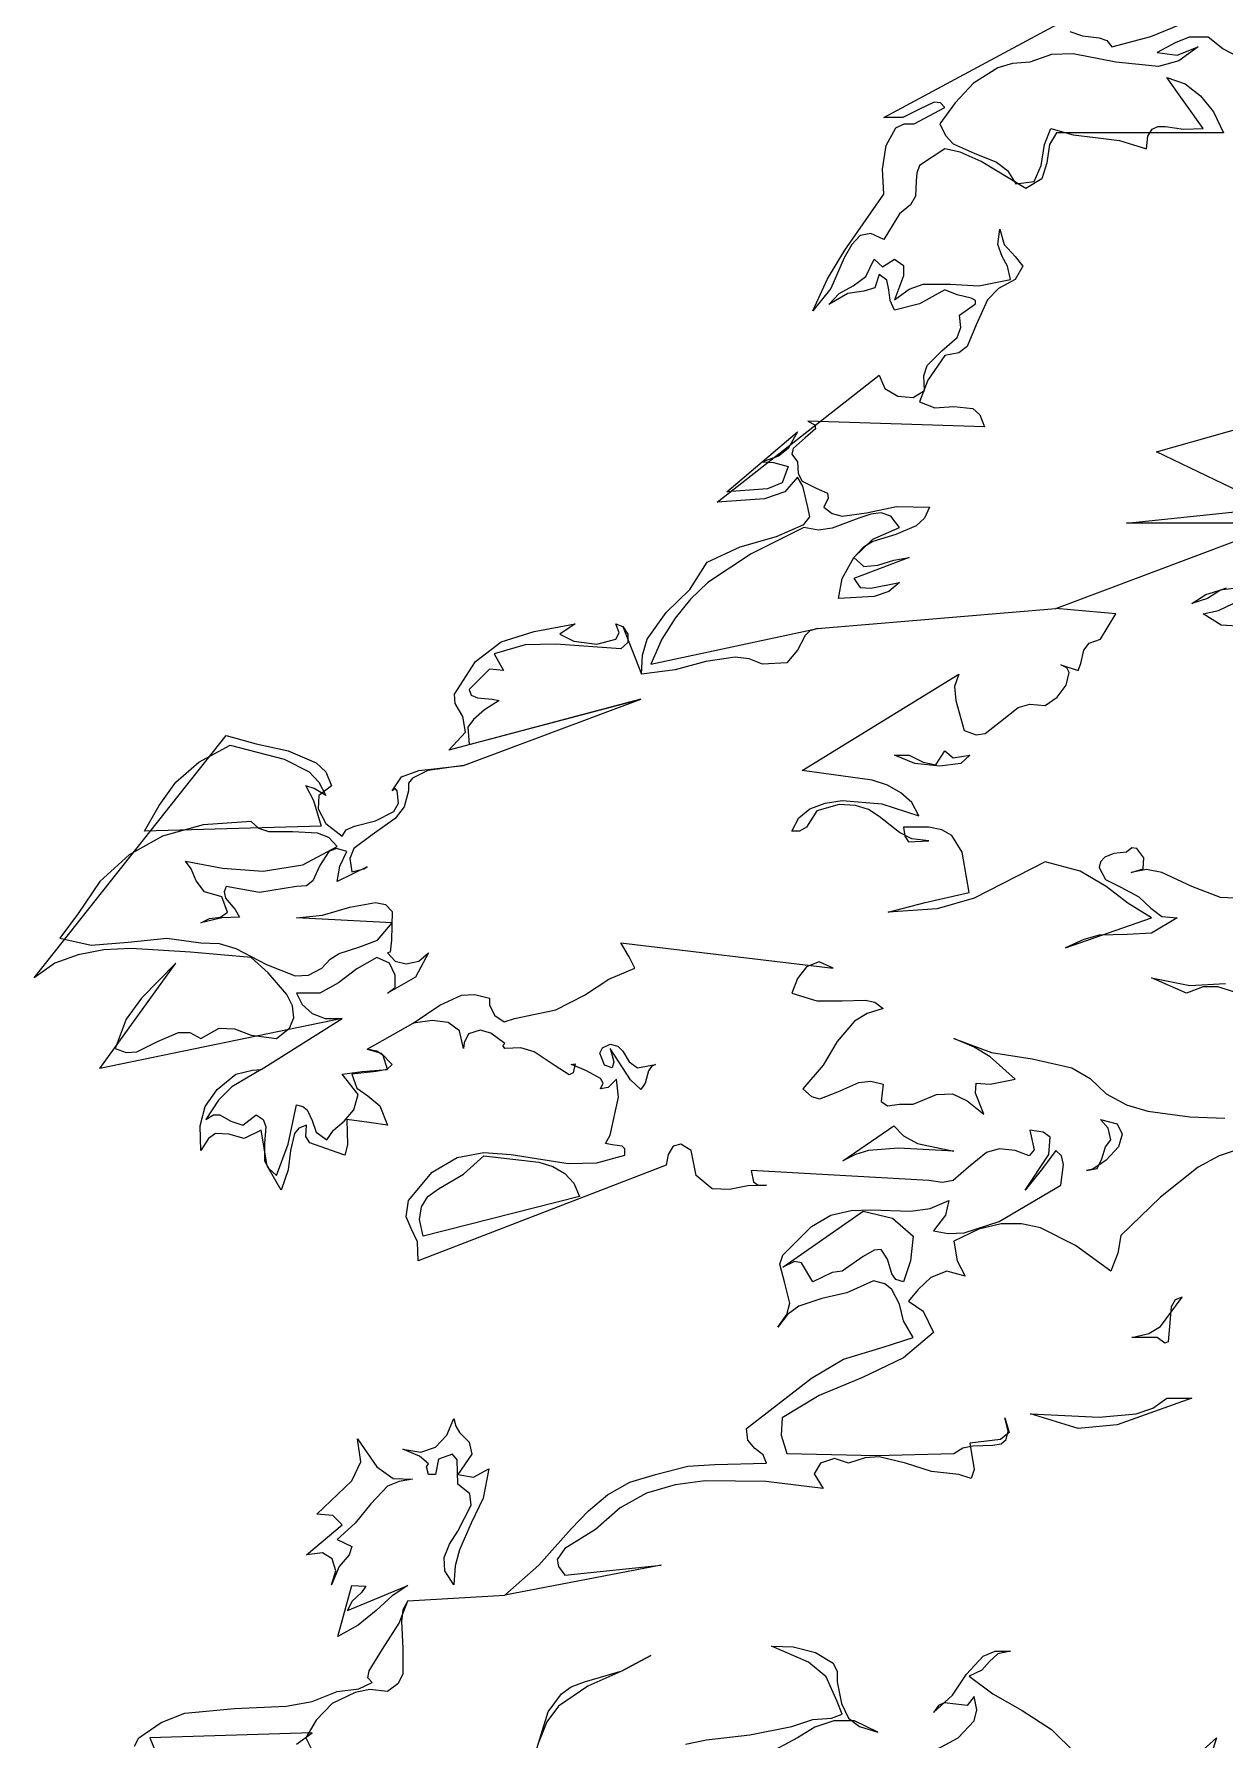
# Model space of a CAD drawing. Header units: millimetres. Extents: x 2403 to 72627, y 1744 to 50777.
# Drawn here: x 2403 to 6985, y 12746 to 19310 of the extents above; entities that cross this region are included whole.
import ezdxf

# ---------------------------------------------------------------- set-up
doc = ezdxf.new("R2010")
doc.units = ezdxf.units.MM
doc.layers.add('dwgmodels.com', color=250, linetype='Continuous')

# ---------------------------------------------------------------- blocks, each defined once
blk = doc.blocks.new('K15-2')
at = {"lineweight": -2}
for p, q in [((-1041.9, 2846.4), (-871.4, 2860.9)), ((-1181.4, 2847.9), (-1167.9, 2813.9)), ((-1295.4, 2748.4), (-1168.4, 2795.9)), ((-1440.4, 2530.9), (-1382.4, 2567.4)), ((-1364.4, 2545.4), (-1331.4, 2563.9)), ((-1335.4, 2150.4), (-1265.9, 2154.4))]:
    blk.add_line(p, q, dxfattribs=at)
at = {"linetype": 'Continuous'}
for points in [[(-739.9, 3255.4), (-751.9, 3261.4), (-762.4, 3269.9), (-775.9, 3269.9), (-785.9, 3265.9), (-798.9, 3258.9), (-784.4, 3256.9), (-769.4, 3262.9), (-783.4, 3252.9), (-797.9, 3248.9), (-828.4, 3251.9), (-858.9, 3257.9), (-874.4, 3257.4), (-889.9, 3251.9), (-902.4, 3250.9), (-912.9, 3247.9), (-930.4, 3236.9), (-943.4, 3222.9), (-954.4, 3207.9), (-950.4, 3199.4), (-944.9, 3193.4), (-929.9, 3186.9), (-913.9, 3180.4), (-905.9, 3174.4), (-899.9, 3164.9), (-886.9, 3166.4), (-881.9, 3177.9), (-879.4, 3192.9), (-874.9, 3204.4), (-858.9, 3199.9), (-842.9, 3197.9), (-825.9, 3195.9), (-806.4, 3189.9), (-805.4, 3198.9), (-802.4, 3203.9), (-798.4, 3205.9), (-792.9, 3205.9), (-779.9, 3203.9), (-765.9, 3204.4), (-791.9, 3240.9), (-778.9, 3236.4), (-767.9, 3227.9), (-758.4, 3216.4), (-751.4, 3201.4), (-870.9, 3201.4), (-875.9, 3192.9), (-877.9, 3179.9), (-881.4, 3168.4), (-892.9, 3161.4), (-924.9, 3180.9), (-939.9, 3187.4), (-950.9, 3189.9), (-968.9, 3177.9), (-970.9, 3172.4), (-971.4, 3166.9), (-971.9, 3155.9), (-975.4, 3149.9), (-983.4, 3143.4), (-994.4, 3124.9), (-1003.9, 3129.4), (-1011.4, 3127.9), (-1017.4, 3121.4), (-1022.9, 3111.9), (-1032.4, 3089.9), (-1045.4, 3073.9), (-1034.9, 3096.9), (-1022.4, 3117.4), (-994.4, 3157.4), (-995.4, 3175.4), (-992.9, 3192.4), (-985.9, 3204.9), (-979.9, 3207.9), (-972.9, 3207.9), (-950.9, 3219.4), (-953.9, 3222.9), (-958.4, 3223.4), (-968.9, 3218.4), (-980.9, 3212.4), (-994.4, 3212.4), (-860.4, 3284.4)], [(-861.4, 3273.9), (-852.4, 3270.9), (-840.4, 3269.4), (-834.9, 3267.4), (-831.4, 3262.9), (-803.4, 3270.4), (-782.4, 3278.9)], [(-911.4, 3132.4), (-908.4, 3121.4), (-900.4, 3112.9), (-894.9, 3105.9), (-900.4, 3096.4), (-912.4, 3089.9), (-920.4, 3081.9), (-928.4, 3063.9), (-934.9, 3048.4), (-940.9, 3043.9), (-950.9, 3041.9), (-962.9, 3024.4), (-968.9, 3008.9), (-957.9, 3004.4), (-944.4, 3005.4), (-930.9, 3003.9), (-925.9, 2999.4), (-922.4, 2990.9), (-1048.9, 2994.9), (-1043.9, 2992.4), (-1043.4, 2989.4), (-1050.9, 2982.9), (-1059.4, 2975.4), (-1060.4, 2971.4), (-1056.4, 2965.9), (-1055.9, 2957.4), (-1052.9, 2951.9), (-1042.9, 2946.9), (-1034.9, 2943.4), (-1034.4, 2939.9), (-1037.4, 2933.4), (-1031.4, 2928.9), (-1024.4, 2926.9), (-1006.9, 2929.4), (-985.4, 2933.9), (-961.9, 2933.4), (-965.4, 2925.4), (-971.4, 2919.9), (-985.9, 2913.9), (-1002.4, 2908.9), (-1009.4, 2904.4), (-1015.9, 2897.4), (-1008.9, 2890.9), (-998.9, 2891.9), (-987.4, 2895.4), (-976.4, 2897.4), (-1015.9, 2882.4), (-1011.4, 2875.9), (-1003.9, 2875.4), (-983.4, 2879.4), (-990.9, 2872.9), (-1001.4, 2869.4), (-1026.9, 2867.9), (-1024.4, 2882.4), (-1015.9, 2897.4), (-1002.4, 2910.4), (-983.4, 2918.9), (-989.4, 2926.9), (-996.4, 2929.4), (-1003.9, 2928.4), (-1012.4, 2925.4), (-1031.4, 2918.4), (-1041.4, 2916.9), (-1051.9, 2918.9), (-1089.4, 2899.9), (-1120.4, 2879.4), (-1132.9, 2867.4), (-1143.9, 2853.9), (-1153.4, 2838.9), (-1161.4, 2820.9), (-1041.9, 2846.4), (-1047.4, 2844.9), (-1050.9, 2841.4), (-1056.4, 2830.9), (-1063.9, 2821.9), (-1081.4, 2820.9), (-1090.9, 2824.9), (-1100.9, 2825.9), (-1121.9, 2822.9), (-1143.9, 2816.9), (-1167.9, 2813.9), (-1167.4, 2827.4), (-1163.9, 2838.9), (-1150.4, 2857.9), (-1133.4, 2874.4), (-1120.9, 2893.9), (-1097.4, 2904.9), (-1071.4, 2912.4), (-1051.9, 2920.9), (-1047.4, 2926.4), (-1048.9, 2933.4), (-1052.4, 2948.4), (-1056.4, 2954.9), (-1065.4, 2944.4), (-1079.9, 2939.4), (-1113.9, 2936.9), (-997.9, 3027.9), (-993.9, 3018.4), (-984.4, 3012.9), (-973.4, 3011.9), (-965.4, 3016.9), (-965.9, 3027.4), (-963.4, 3034.9), (-952.9, 3045.4), (-941.9, 3054.9), (-939.4, 3061.9), (-940.4, 3070.9), (-928.9, 3078.9), (-928.9, 3081.4), (-931.9, 3082.9), (-941.9, 3085.4), (-950.9, 3088.9), (-968.9, 3078.9), (-986.9, 3074.4), (-989.9, 3081.4), (-990.9, 3088.9), (-992.4, 3095.9), (-997.9, 3099.9), (-1000.9, 3090.4), (-1008.9, 3087.9), (-1020.4, 3086.4), (-1033.9, 3078.4), (-1026.4, 3086.4), (-1016.4, 3091.9), (-1007.4, 3098.4), (-1001.4, 3110.9), (-995.4, 3105.4), (-986.9, 3110.9), (-980.4, 3106.4), (-980.4, 3098.9), (-986.9, 3081.9), (-976.4, 3089.4), (-966.4, 3092.9), (-946.9, 3092.9), (-926.4, 3091.9), (-903.9, 3096.4), (-905.9, 3105.9), (-909.9, 3112.9), (-912.9, 3121.4), (-911.4, 3132.4)], [(-1530.9, 2046.4), (-1527.9, 2052.4), (-1511.9, 2063.4), (-1494.9, 2069.9), (-1459.4, 2073.4), (-1422.4, 2074.9), (-1403.9, 2078.4), (-1385.9, 2085.4), (-1370.4, 2087.4), (-1360.9, 2091.9), (-1363.9, 2095.4), (-1362.9, 2100.4), (-1353.4, 2115.9), (-1341.4, 2134.4), (-1335.4, 2150.4), (-1338.9, 2143.9), (-1339.9, 2135.9), (-1338.9, 2116.4), (-1338.9, 2097.9), (-1342.4, 2090.9), (-1349.9, 2085.4), (-1362.4, 2086.9), (-1372.9, 2084.9), (-1389.4, 2076.9), (-1400.9, 2064.9), (-1408.4, 2052.4), (-1402.9, 2041.4)], [(-1414.9, 2047.9), (-1403.9, 2055.9), (-1519.9, 2052.4), (-1513.9, 2037.4)], [(-956.9, 2043.9), (-941.4, 2052.4), (-929.9, 2064.4), (-927.9, 2072.4), (-929.9, 2081.9), (-934.9, 2075.4), (-942.9, 2076.4), (-951.4, 2077.4), (-955.4, 2075.4), (-958.9, 2070.4), (-945.4, 2082.9), (-935.4, 2097.9), (-923.4, 2110.9), (-914.9, 2114.4), (-903.9, 2114.4), (-912.9, 2112.4), (-918.9, 2106.9), (-924.4, 2100.9), (-933.4, 2096.4), (-916.4, 2083.9), (-895.4, 2071.9), (-874.4, 2058.4), (-857.4, 2041.4)], [(-786.9, 2024.9), (-756.4, 2052.4), (-758.9, 2043.9)], [(-737.9, 2584.4), (-755.4, 2589.9), (-765.9, 2589.9), (-777.9, 2585.4), (-802.9, 2596.4), (-775.4, 2590.9), (-749.9, 2592.4)], [(-743.4, 2653.4), (-753.4, 2653.9), (-773.9, 2661.9), (-795.4, 2671.9), (-806.4, 2673.9), (-817.4, 2671.9), (-808.9, 2674.4), (-808.4, 2682.4), (-813.4, 2688.9), (-816.9, 2689.4), (-820.9, 2686.4), (-829.9, 2685.4), (-836.4, 2682.9), (-839.4, 2679.4), (-840.4, 2675.4), (-835.9, 2666.9), (-824.9, 2661.4), (-811.9, 2654.4), (-803.4, 2646.4), (-795.4, 2640.4), (-784.4, 2639.4), (-802.9, 2628.4), (-820.4, 2627.4), (-840.4, 2626.9), (-851.4, 2623.9), (-864.4, 2617.9), (-802.9, 2639.4), (-819.9, 2649.9), (-835.4, 2661.9), (-853.9, 2672.9), (-878.9, 2679.4), (-929.9, 2653.4), (-956.4, 2645.9), (-991.4, 2643.4), (-964.9, 2650.4), (-933.4, 2657.4), (-938.4, 2686.4), (-945.9, 2698.4), (-952.9, 2702.4), (-962.4, 2704.4), (-980.4, 2704.4), (-979.4, 2697.9), (-976.9, 2693.9), (-962.4, 2694.4), (-974.4, 2695.9), (-983.4, 2700.4), (-997.9, 2711.9), (-1005.4, 2716.9), (-1014.9, 2719.9), (-1026.4, 2720.4), (-1042.4, 2715.9), (-1049.9, 2704.4), (-1054.9, 2701.4), (-1060.4, 2701.4), (-1055.4, 2710.9), (-1047.4, 2717.4), (-1036.4, 2721.4), (-1024.4, 2723.4), (-995.9, 2720.9), (-969.4, 2712.4), (-974.4, 2721.9), (-982.4, 2728.9), (-991.9, 2734.4), (-1002.9, 2737.9), (-1052.9, 2744.9), (-940.9, 2813.9), (-943.9, 2804.9), (-942.9, 2794.9), (-936.9, 2773.4), (-928.4, 2770.4), (-921.9, 2771.4), (-910.9, 2779.9), (-898.4, 2789.9), (-889.9, 2792.4), (-878.9, 2791.4), (-870.4, 2797.4), (-863.9, 2805.9), (-861.9, 2814.9), (-863.4, 2818.4), (-867.9, 2820.4), (-855.4, 2816.4), (-853.4, 2821.4), (-851.4, 2830.9), (-847.4, 2835.9), (-839.4, 2838.9), (-828.4, 2856.9), (-871.4, 2860.9), (-708.9, 2921.9), (-820.9, 2921.9), (-715.9, 2932.9), (-799.4, 2972.9), (-658.4, 3012.9)], [(-1056.4, 2987.4), (-1062.9, 2975.4), (-1069.9, 2969.9), (-1081.4, 2965.9), (-1073.4, 2965.4), (-1062.9, 2962.4), (-1067.4, 2950.9), (-1077.9, 2946.4), (-1106.9, 2944.4), (-1056.4, 2987.4)], [(-737.4, 2847.9), (-752.9, 2848.9), (-765.9, 2856.9), (-754.9, 2859.4), (-744.4, 2864.4)], [(-749.4, 2875.4), (-753.4, 2873.9), (-762.9, 2867.9), (-773.9, 2864.4), (-763.9, 2870.9), (-752.4, 2874.4), (-726.9, 2877.4)], [(-1215.4, 2849.9), (-1226.4, 2842.4), (-1216.4, 2837.4), (-1199.9, 2835.4), (-1186.4, 2838.9), (-1183.9, 2843.4), (-1186.4, 2849.9), (-1181.4, 2847.9), (-1177.9, 2842.4), (-1177.9, 2836.4), (-1182.9, 2831.9), (-1229.4, 2835.4), (-1251.4, 2834.9), (-1273.4, 2828.4), (-1266.9, 2816.4), (-1276.9, 2817.4), (-1291.4, 2802.9), (-1289.9, 2798.9), (-1285.4, 2796.9), (-1274.9, 2795.9), (-1269.9, 2794.9), (-1280.4, 2788.4), (-1288.4, 2781.4), (-1292.4, 2775.9), (-1291.4, 2763.4), (-1168.4, 2795.9), (-1305.9, 2759.4), (-1293.9, 2772.4), (-1295.9, 2783.4), (-1301.4, 2792.9), (-1301.9, 2799.4), (-1286.9, 2822.9), (-1268.4, 2836.9), (-1244.9, 2844.4), (-1215.4, 2849.9)], [(-1465.4, 2769.9), (-1443.9, 2763.9), (-1420.9, 2758.9), (-1400.9, 2750.4), (-1393.9, 2743.9), (-1389.9, 2733.9), (-1398.9, 2726.9), (-1399.4, 2717.4), (-1393.9, 2706.9), (-1382.4, 2697.9), (-1379.4, 2702.4), (-1373.4, 2704.9), (-1358.4, 2708.9), (-1345.4, 2715.4), (-1341.9, 2721.4), (-1342.9, 2730.4), (-1344.4, 2731.9), (-1346.4, 2730.4), (-1339.9, 2740.4), (-1327.4, 2744.9), (-1295.4, 2748.4), (-1320.9, 2744.9), (-1331.9, 2739.4), (-1334.9, 2735.9), (-1334.9, 2730.4), (-1337.9, 2718.9), (-1344.4, 2710.4), (-1360.9, 2698.9), (-1373.9, 2688.9), (-1376.9, 2681.9), (-1375.4, 2672.4), (-1366.9, 2674.4), (-1364.4, 2675.9), (-1385.9, 2665.4), (-1383.9, 2676.4), (-1378.9, 2686.9), (-1386.4, 2688.9), (-1391.9, 2686.9), (-1398.4, 2676.9), (-1403.4, 2665.9), (-1407.9, 2662.4), (-1414.9, 2661.9), (-1441.4, 2657.4), (-1465.4, 2661.9), (-1466.9, 2657.9), (-1465.9, 2653.4), (-1458.9, 2645.4), (-1455.9, 2639.9), (-1468.4, 2639.4), (-1483.4, 2635.9), (-1477.4, 2638.9), (-1469.4, 2639.9), (-1464.4, 2643.4), (-1468.4, 2654.4), (-1480.9, 2657.9), (-1486.9, 2665.9), (-1490.4, 2674.4), (-1494.4, 2679.9), (-1467.9, 2674.9), (-1438.9, 2672.9), (-1410.4, 2677.4), (-1385.9, 2690.4), (-1391.9, 2696.9), (-1399.9, 2699.9), (-1417.9, 2700.9), (-1434.9, 2700.9), (-1441.9, 2703.4), (-1447.4, 2708.4), (-1481.9, 2705.9), (-1510.9, 2697.9), (-1534.9, 2684.4), (-1555.9, 2665.4), (-1571.4, 2642.4), (-1584.4, 2624.9), (-1561.9, 2619.9), (-1535.4, 2621.9), (-1507.9, 2624.9), (-1483.4, 2621.4), (-1470.4, 2620.9), (-1458.4, 2617.4), (-1436.4, 2605.9), (-1415.9, 2597.9), (-1406.4, 2598.4), (-1396.9, 2603.4), (-1390.9, 2609.9), (-1384.4, 2613.9), (-1370.4, 2618.4), (-1356.9, 2623.4), (-1346.4, 2635.9), (-1414.9, 2639.4), (-1396.4, 2641.4), (-1376.9, 2646.9), (-1358.4, 2650.4), (-1351.4, 2648.9), (-1346.4, 2643.9), (-1346.9, 2623.4), (-1347.9, 2614.9), (-1349.9, 2614.4), (-1344.4, 2608.4), (-1336.4, 2606.4), (-1327.4, 2608.4), (-1320.4, 2614.4), (-1329.9, 2596.9), (-1349.9, 2585.4), (-1344.4, 2589.4), (-1344.4, 2598.4), (-1348.4, 2606.9), (-1357.4, 2610.9), (-1371.9, 2602.9), (-1384.9, 2592.9), (-1398.4, 2585.4), (-1414.9, 2585.4), (-1410.9, 2577.4), (-1403.9, 2570.9), (-1394.4, 2567.4), (-1382.4, 2567.4), (-1555.9, 2531.4), (-1501.4, 2606.9), (-1525.9, 2581.9), (-1536.9, 2566.9), (-1544.9, 2545.9), (-1536.9, 2542.9), (-1529.4, 2543.4), (-1514.4, 2550.9), (-1499.4, 2557.4), (-1491.4, 2557.4), (-1483.4, 2552.9), (-1470.4, 2560.4), (-1459.4, 2559.9), (-1447.4, 2555.4), (-1429.4, 2552.9), (-1419.9, 2560.4), (-1416.9, 2567.9), (-1417.9, 2576.4), (-1421.9, 2584.4), (-1435.4, 2599.9), (-1447.4, 2610.9), (-1490.9, 2614.9), (-1533.4, 2617.4), (-1552.9, 2616.4), (-1571.4, 2612.9), (-1587.9, 2606.9), (-1602.9, 2596.4), (-1465.4, 2769.9)], [(-1462.4, 2762.9), (-1423.9, 2752.9), (-1405.9, 2743.9), (-1398.9, 2736.4), (-1393.9, 2726.9), (-1402.4, 2731.9), (-1408.4, 2733.9), (-1402.9, 2723.4), (-1397.4, 2704.9), (-1523.9, 2701.4), (-1513.4, 2719.9), (-1501.4, 2736.4), (-1484.9, 2750.9), (-1462.4, 2762.9)], [(-950.9, 2758.9), (-944.9, 2753.9), (-932.9, 2755.9), (-939.4, 2749.9), (-954.4, 2747.9), (-972.4, 2749.9), (-986.9, 2755.9), (-976.4, 2755.9), (-966.4, 2750.9), (-957.4, 2748.9), (-950.9, 2758.9)], [(-1182.9, 2621.4), (-1030.9, 2603.4), (-1040.9, 2607.9), (-1049.9, 2604.4), (-1056.4, 2595.9), (-1060.4, 2585.4), (-1042.4, 2579.9), (-1024.4, 2579.9), (-1007.9, 2580.4), (-1000.9, 2578.9), (-994.9, 2574.4), (-1006.4, 2570.9), (-1015.4, 2565.4), (-1027.9, 2550.9), (-1037.9, 2533.9), (-1052.4, 2516.9), (-1046.4, 2511.4), (-1040.4, 2509.9), (-1027.4, 2514.9), (-1012.4, 2521.4), (-1003.9, 2522.4), (-994.9, 2520.4), (-996.4, 2507.9), (-991.9, 2504.9), (-983.4, 2505.9), (-973.4, 2505.9), (-956.9, 2512.9), (-945.4, 2513.4), (-934.9, 2508.4), (-922.9, 2498.9), (-928.9, 2513.9), (-928.4, 2520.9), (-918.4, 2520.4), (-900.4, 2523.9), (-918.4, 2539.9), (-929.9, 2546.9), (-944.4, 2552.9), (-917.4, 2542.9), (-888.4, 2538.4), (-859.9, 2531.9), (-846.9, 2524.4), (-835.4, 2513.4), (-820.9, 2505.4), (-805.4, 2500.9), (-775.4, 2496.9), (-750.4, 2495.9)], [(-737.9, 2474.4), (-754.4, 2468.9), (-769.4, 2460.9), (-796.4, 2439.4), (-824.9, 2411.9), (-826.9, 2399.4), (-831.9, 2386.4), (-857.4, 2404.9), (-882.4, 2417.4), (-895.9, 2420.4), (-910.4, 2420.4), (-926.4, 2416.4), (-944.4, 2407.9), (-941.9, 2393.9), (-936.4, 2382.9), (-949.4, 2386.4), (-960.9, 2381.9), (-969.9, 2373.4), (-976.9, 2364.9), (-966.4, 2357.9), (-958.9, 2342.4), (-980.4, 2324.4), (-1009.9, 2310.4), (-1040.9, 2297.4), (-1067.4, 2281.4), (-1067.9, 2268.9), (-1063.9, 2255.9), (-999.9, 2254.4), (-944.4, 2255.9), (-937.9, 2259.9), (-930.9, 2261.4), (-916.4, 2261.9), (-910.4, 2262.9), (-906.9, 2265.9), (-905.4, 2271.9), (-907.9, 2281.4), (-904.9, 2270.9), (-910.9, 2265.9), (-932.9, 2263.4), (-929.9, 2244.4), (-931.9, 2237.9), (-940.9, 2240.9), (-960.4, 2242.9), (-978.9, 2248.9), (-997.9, 2253.4), (-1007.9, 2252.9), (-1019.9, 2248.9), (-1029.9, 2252.4), (-1039.9, 2248.9), (-1044.4, 2241.4), (-1037.9, 2230.9), (-1078.9, 2235.9), (-1122.4, 2236.4), (-1143.9, 2233.4), (-1164.4, 2227.4), (-1183.4, 2216.9), (-1200.9, 2201.4), (-1222.9, 2187.9), (-1228.4, 2179.9), (-1227.4, 2174.9), (-1222.9, 2168.9), (-1153.9, 2175.9), (-1265.9, 2154.4), (-1241.4, 2175.9), (-1218.4, 2201.9), (-1205.9, 2214.9), (-1192.4, 2226.4), (-1176.4, 2235.4), (-1157.9, 2240.9), (-1134.9, 2246.9), (-1115.4, 2247.9), (-1078.4, 2248.9), (-1080.9, 2254.9), (-1086.9, 2259.4), (-1091.9, 2265.4), (-1092.9, 2273.9), (-1046.4, 2309.9), (-1023.4, 2323.4), (-994.9, 2331.9), (-973.4, 2338.9), (-980.4, 2350.9), (-983.4, 2362.9), (-988.9, 2373.4), (-993.9, 2377.4), (-1001.9, 2379.4), (-1020.9, 2370.9), (-1038.9, 2366.9), (-1055.4, 2361.4), (-1063.4, 2355.4), (-1070.4, 2346.4), (-1063.9, 2355.4), (-1061.9, 2363.4), (-1065.4, 2377.9), (-1068.9, 2391.4), (-1066.9, 2397.9), (-1060.4, 2404.4), (-1046.4, 2418.4), (-1032.4, 2426.4), (-1017.9, 2429.9), (-1003.9, 2430.4), (-975.4, 2429.4), (-961.4, 2431.4), (-947.9, 2436.9), (-950.4, 2426.4), (-958.9, 2415.4), (-948.4, 2413.4), (-936.9, 2413.9), (-911.9, 2421.9), (-867.9, 2447.9), (-865.9, 2462.9), (-867.4, 2468.9), (-871.4, 2472.9), (-880.9, 2459.9), (-893.4, 2444.4), (-876.4, 2469.9), (-875.4, 2482.4), (-880.4, 2485.9), (-889.9, 2487.4), (-886.9, 2473.4), (-890.4, 2468.9), (-900.4, 2472.9), (-911.9, 2473.9), (-920.9, 2471.4), (-933.9, 2460.9), (-944.9, 2451.4), (-952.4, 2449.9), (-962.4, 2451.4), (-1089.4, 2458.4), (-1087.9, 2450.4), (-1084.4, 2447.9), (-1078.4, 2447.9), (-1091.9, 2447.4), (-1104.9, 2444.9), (-1117.4, 2445.4), (-1128.9, 2454.9), (-1132.4, 2472.9), (-1139.9, 2477.4), (-1145.4, 2475.9), (-1148.9, 2469.9), (-1150.4, 2462.4), (-1327.9, 2393.9), (-1328.4, 2407.4), (-1332.9, 2416.9), (-1336.4, 2425.4), (-1334.9, 2436.9), (-1317.9, 2457.4), (-1299.9, 2467.9), (-1280.9, 2471.4), (-1261.4, 2469.9), (-1220.4, 2463.4), (-1199.9, 2463.9), (-1179.9, 2469.4), (-1179.9, 2473.9), (-1181.9, 2475.9), (-1188.9, 2476.9), (-1193.9, 2477.9), (-1190.4, 2483.9), (-1184.4, 2510.9), (-1185.9, 2523.9), (-1191.9, 2517.9), (-1197.4, 2516.9), (-1195.4, 2520.9), (-1197.4, 2524.4), (-1207.4, 2529.9), (-1216.9, 2533.9), (-1218.4, 2534.4), (-1215.4, 2534.9), (-1216.9, 2528.4), (-1219.9, 2526.9), (-1229.9, 2533.4), (-1244.9, 2543.4), (-1254.4, 2546.4), (-1265.9, 2545.9), (-1267.4, 2547.9), (-1265.9, 2549.4), (-1275.9, 2556.9), (-1283.4, 2558.9), (-1291.9, 2556.4), (-1294.9, 2549.9), (-1295.4, 2545.9), (-1298.4, 2558.4), (-1306.4, 2564.4), (-1317.9, 2565.9), (-1331.4, 2563.9), (-1312.4, 2576.9), (-1296.9, 2583.9), (-1287.4, 2584.4), (-1276.9, 2581.9), (-1276.9, 2576.9), (-1272.9, 2569.4), (-1266.4, 2564.9), (-1258.9, 2567.4), (-1229.4, 2573.4), (-1208.9, 2583.9), (-1191.4, 2595.4), (-1172.9, 2603.4), (-1176.9, 2611.4), (-1182.9, 2621.4)], [(-1364.4, 2545.4), (-1354.4, 2542.4), (-1346.4, 2534.4), (-1350.4, 2530.9), (-1357.9, 2529.4), (-1375.4, 2527.4), (-1371.9, 2517.4), (-1363.9, 2511.9), (-1355.4, 2504.9), (-1349.9, 2490.9), (-1362.9, 2492.9), (-1378.9, 2494.9), (-1378.4, 2476.9), (-1380.4, 2469.4), (-1389.9, 2472.9), (-1405.4, 2478.4), (-1408.4, 2482.9), (-1407.9, 2490.9), (-1413.4, 2488.9), (-1416.4, 2484.9), (-1419.4, 2472.9), (-1420.9, 2458.9), (-1425.9, 2444.4), (-1435.9, 2461.9), (-1440.4, 2487.4), (-1452.4, 2481.4), (-1463.4, 2484.4), (-1472.9, 2484.9), (-1477.9, 2481.4), (-1483.4, 2472.9), (-1483.9, 2490.4), (-1480.4, 2504.4), (-1471.9, 2516.4), (-1458.4, 2527.4), (-1446.4, 2530.4), (-1440.4, 2530.9), (-1461.4, 2518.4), (-1470.9, 2508.9), (-1479.9, 2494.9), (-1474.4, 2498.4), (-1469.9, 2498.4), (-1461.9, 2493.9), (-1453.4, 2490.9), (-1443.9, 2498.4), (-1438.9, 2494.9), (-1436.9, 2489.9), (-1437.9, 2477.9), (-1437.9, 2465.4), (-1434.9, 2459.9), (-1429.4, 2454.9), (-1420.9, 2477.4), (-1414.9, 2505.4), (-1410.4, 2504.4), (-1407.4, 2501.9), (-1403.9, 2494.4), (-1400.9, 2485.9), (-1393.4, 2480.4), (-1388.4, 2487.4), (-1380.9, 2493.9), (-1373.9, 2501.9), (-1370.9, 2512.9), (-1382.4, 2527.4), (-1367.9, 2529.4), (-1349.9, 2530.9), (-1352.9, 2540.9), (-1357.4, 2543.9), (-1364.4, 2545.4)], [(-1190.4, 2548.9), (-1184.9, 2547.4), (-1181.4, 2543.9), (-1176.9, 2536.4), (-1170.9, 2531.9), (-1157.9, 2534.4), (-1160.9, 2532.9), (-1162.9, 2529.9), (-1165.4, 2520.9), (-1168.4, 2516.4), (-1175.9, 2523.4), (-1190.4, 2545.9), (-1187.9, 2536.4), (-1188.9, 2531.9), (-1194.4, 2533.9), (-1197.9, 2542.4), (-1195.9, 2546.4), (-1190.4, 2548.9)], [(-839.4, 2494.9), (-827.4, 2491.9), (-823.9, 2484.4), (-826.4, 2475.4), (-835.4, 2465.9), (-844.9, 2459.4), (-849.4, 2458.4), (-841.9, 2459.9), (-838.4, 2466.9), (-835.9, 2475.4), (-831.9, 2480.4), (-833.9, 2488.9), (-839.4, 2494.9)], [(-987.4, 2490.4), (-980.4, 2483.4), (-970.4, 2477.9), (-944.4, 2472.4), (-983.9, 2474.4), (-1005.4, 2472.9), (-1014.9, 2469.9), (-1023.9, 2465.4), (-987.4, 2490.4)], [(-1280.9, 2468.9), (-1241.4, 2464.4), (-1231.4, 2461.4), (-1222.9, 2456.4), (-1216.4, 2449.4), (-1212.4, 2439.9), (-1324.4, 2411.4), (-1326.9, 2423.4), (-1325.4, 2432.4), (-1320.9, 2439.9), (-1313.4, 2445.4), (-1295.4, 2455.9), (-1280.9, 2468.9)], [(-1009.4, 2429.4), (-988.4, 2424.4), (-973.4, 2411.4), (-975.4, 2393.9), (-980.4, 2378.9), (-985.9, 2380.4), (-988.9, 2384.4), (-991.9, 2394.9), (-996.4, 2401.9), (-1001.4, 2401.4), (-1009.4, 2396.9), (-1024.4, 2386.4), (-1031.4, 2385.4), (-1045.4, 2378.9), (-1053.4, 2392.4), (-1058.4, 2393.4), (-1066.9, 2389.4), (-1009.4, 2429.4)], [(-780.9, 2367.9), (-785.9, 2365.9), (-788.9, 2360.9), (-789.9, 2346.9), (-790.9, 2335.9), (-793.4, 2334.9), (-798.9, 2338.9), (-816.9, 2338.9), (-804.9, 2341.9), (-796.4, 2346.9), (-780.9, 2367.9)], [(-791.9, 2295.4), (-773.9, 2295.4), (-827.4, 2276.4), (-855.4, 2273.9), (-889.4, 2284.4), (-840.4, 2281.9), (-813.9, 2284.4), (-801.9, 2288.4), (-791.9, 2295.4)], [(-1302.4, 2280.9), (-1300.9, 2275.4), (-1298.4, 2270.9), (-1291.4, 2263.9), (-1289.4, 2255.4), (-1299.4, 2240.9), (-1288.4, 2238.9), (-1277.4, 2244.9), (-1281.4, 2223.9), (-1289.9, 2205.9), (-1298.4, 2186.9), (-1301.4, 2175.4), (-1302.4, 2161.9), (-1308.9, 2171.9), (-1309.4, 2181.4), (-1305.4, 2190.9), (-1299.4, 2200.4), (-1289.9, 2218.9), (-1290.9, 2226.9), (-1299.4, 2233.9), (-1299.9, 2251.4), (-1303.4, 2255.4), (-1313.4, 2251.9), (-1315.4, 2240.9), (-1320.4, 2240.9), (-1321.9, 2246.4), (-1320.4, 2248.4), (-1326.9, 2253.9), (-1338.9, 2258.9), (-1325.9, 2256.9), (-1315.4, 2260.4), (-1307.4, 2268.9), (-1302.4, 2280.9)], [(-1371.4, 2266.4), (-1357.4, 2246.4), (-1345.9, 2237.9), (-1331.9, 2237.4), (-1341.4, 2235.9), (-1349.9, 2232.4), (-1361.9, 2219.9), (-1372.9, 2205.9), (-1385.9, 2194.4), (-1375.4, 2189.4), (-1377.4, 2183.4), (-1384.4, 2174.9), (-1389.9, 2161.9), (-1386.9, 2171.9), (-1389.4, 2180.4), (-1396.4, 2184.9), (-1407.9, 2183.4), (-1382.4, 2204.9), (-1388.9, 2211.4), (-1400.4, 2212.4), (-1375.4, 2236.4), (-1368.9, 2249.9), (-1371.4, 2266.4)], [(-1375.4, 2161.4), (-1365.4, 2160.9), (-1368.4, 2156.4), (-1375.4, 2149.9), (-1378.4, 2143.4), (-1335.4, 2161.4), (-1346.4, 2153.9), (-1357.9, 2143.4), (-1370.9, 2132.9), (-1385.4, 2124.9), (-1375.4, 2161.4)], [(-1074.9, 2117.9), (-1059.4, 2117.4), (-1043.4, 2113.4), (-1030.9, 2105.9), (-1027.9, 2099.9), (-1027.9, 2092.4), (-1024.9, 2076.9), (-1019.9, 2066.4), (-1011.9, 2060.4), (-998.9, 2056.4), (-1015.4, 2064.4), (-1030.4, 2064.4), (-1043.9, 2059.9), (-1056.4, 2052.4), (-1079.4, 2039.9)], [(-1244.9, 2038.4), (-1234.9, 2070.9), (-1225.4, 2083.9), (-1218.4, 2088.9), (-1208.9, 2092.4), (-1181.9, 2100.4), (-1161.4, 2111.4), (-1182.9, 2099.9), (-1206.4, 2089.4), (-1227.4, 2074.9), (-1235.9, 2063.9), (-1241.4, 2049.4)], [(-1136.4, 2047.9), (-1121.4, 2050.9), (-1090.4, 2054.4), (-1060.4, 2060.4), (-1045.4, 2065.4), (-1031.9, 2066.4), (-1024.4, 2069.4), (-1027.9, 2078.4), (-1035.9, 2095.9), (-1048.4, 2106.4), (-1074.9, 2117.9)]]:
    blk.add_lwpolyline(points, dxfattribs=at)

msp = doc.modelspace()

# ---------------------------------------------------------------- block references
at = {"layer": 'dwgmodels.com', "xscale": 5.37560496273727, "yscale": 5.37560496273727, "zscale": 5.37560496273727}
msp.add_blockref('K15-2', (11018.9, 1721.2), dxfattribs=at)

doc.saveas('drawing.dxf')
